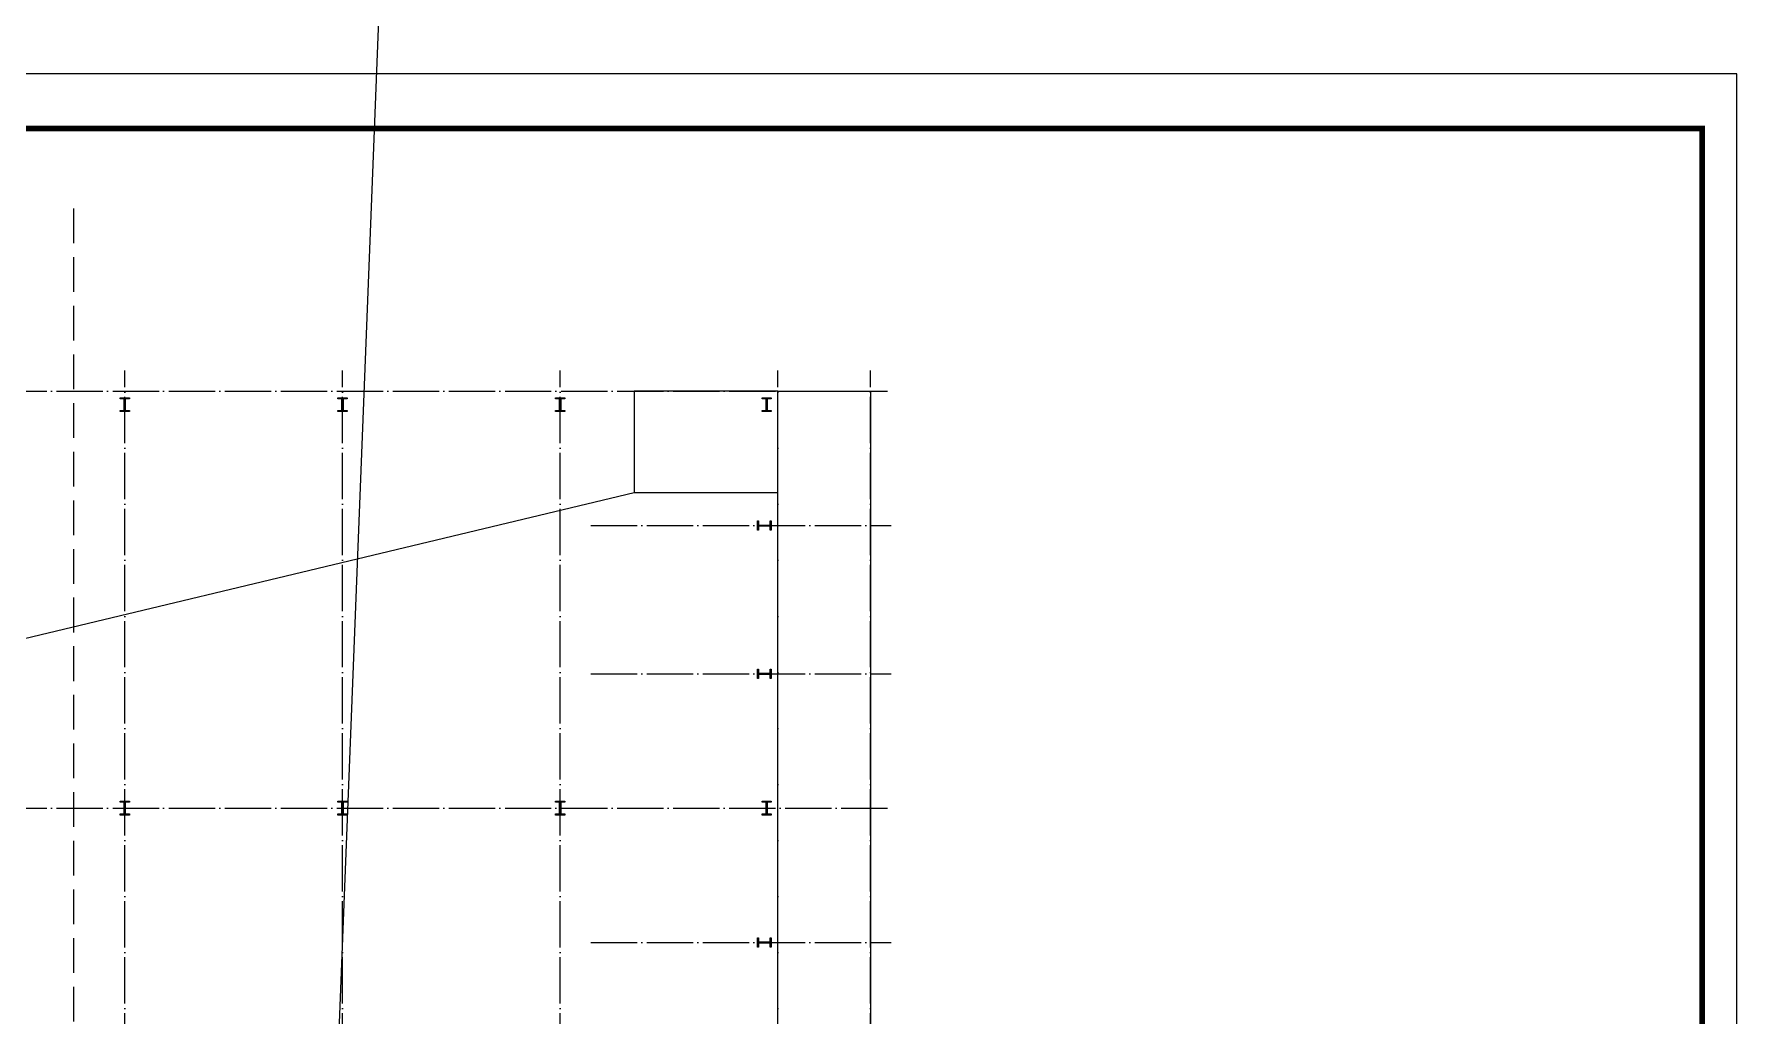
# Model space of a CAD drawing. Extents: x -446699 to 757189, y -606167 to -103070.
# Drawn here: x 13388 to 86919, y -226501 to -184101 of the extents above; entities that cross this region are included whole.
import ezdxf

# ---------------------------------------------------------------- set-up
doc = ezdxf.new("R2010")
doc.units = 0
doc.header["$LTSCALE"] = 1000
doc.header["$MEASUREMENT"] = 0
doc.linetypes.add('DASH', pattern=[0.35, 0.25, -0.1])
doc.linetypes.add('DOTE', pattern=[2.42, 2, -0.2, 0.02, -0.2])
doc.layers.add('DIM_MODI', color=6, linetype='Continuous', plot=False)
doc.layers.add('DOTE', color=1, linetype='Continuous')
doc.layers.add('PUB_TITLE', color=4, linetype='Continuous')

# ---------------------------------------------------------------- blocks, each defined once
blk = doc.blocks.new('A$C4D50352B')
h = blk.add_hatch(color=256)
h.dxf.hatch_style = 1
h.paths.add_polyline_path([(0, 600), (400, 600), (400, 550), (225, 550), (225, 50), (400, 50), (400, 0), (0, 0), (0, 50), (175, 50), (175, 550), (0, 550)])
blk.add_lwpolyline([(0, 600), (400, 600), (400, 550), (225, 550), (225, 50), (400, 50), (400, 0), (0, 0), (0, 50), (175, 50), (175, 550), (0, 550)], close=True)
blk = doc.blocks.new('sdbadbasdbsd')
for p in [(-149000, -203470), (-139600, -203470), (-130200, -203470), (-121280, -203470), (-149000, -220890), (-139600, -220890), (-130200, -220890), (-121280, -220890)]:
    blk.add_blockref('A$C4D50352B', p)
for p, rotation in [((-120880, -208590), 90), ((-121480, -214590), 270), ((-120880, -226590), 90)]:
    blk.add_blockref('A$C4D50352B', p, dxfattribs=dict(rotation=rotation))

msp = doc.modelspace()

# ---------------------------------------------------------------- linework, layer by layer
msp.add_line((39304.1, -199726.4), (39304.1, -199726.4))
at = {"color": 251, "linetype": 'DASH', "ltscale": 6}
msp.add_lwpolyline([(15095.4, -191637.6), (15095.4, -264087.2)], dxfattribs=at)
for points in [[(39304.1, -203901.4), (45504.1, -203901.4), (45504.1, -199526.4), (39304.1, -199526.4)], [(45504.1, -199526.4), (49504.1, -199526.4), (49504.1, -253526.4), (45504.1, -253526.4)]]:
    msp.add_lwpolyline(points, close=True)
at = {"color": 251}
msp.add_lwpolyline([(-48270.9, -253226.4), (-35243.6, -221751.6), (39304.1, -203901.4)], dxfattribs=at)
at = {"layer": 'DIM_MODI'}
msp.add_lwpolyline([(31420.8, -103070), (25472.6, -254704.3)], dxfattribs=at)
at = {"layer": 'DOTE', "linetype": 'DOTE'}
for p, q in [((17304.1, -257426.4), (17304.1, -198626.4)), ((26704.1, -257426.4), (26704.1, -198626.4)), ((36104.1, -257426.4), (36104.1, -198626.4)), ((45504.1, -257426.4), (45504.1, -198626.4)), ((49504.1, -257426.4), (49504.1, -198626.4)), ((-53395.9, -199526.4), (50404.1, -199526.4)), ((37429.1, -205326.4), (50404.1, -205326.4)), ((37429.1, -211726.4), (50404.1, -211726.4)), ((-53395.9, -217526.4), (50404.1, -217526.4)), ((37429.1, -223326.4), (50404.1, -223326.4))]:
    msp.add_line(p, q, dxfattribs=at)
at = {"layer": 'PUB_TITLE'}
msp.add_lwpolyline([(-70730.8, -274919.7), (86919.2, -274919.7), (86919.2, -185819.7), (-70730.8, -185819.7)], close=True, dxfattribs=at)
at = {"layer": 'PUB_TITLE', "color": 14}
msp.add_lwpolyline([(-70730.8, -274919.7), (86919.2, -274919.7), (86919.2, -185819.7), (-70730.8, -185819.7)], close=True, dxfattribs=at)
at = {"layer": 'PUB_TITLE', "color": 14, "const_width": 236}
msp.add_lwpolyline([(-64831.6, -272560), (85419.2, -272560), (85419.2, -188179.7), (-64831.6, -188179.7)], close=True, dxfattribs=at)

# ---------------------------------------------------------------- block references
msp.add_blockref('sdbadbasdbsd', (166103.9, 3064))

doc.saveas('drawing.dxf')
